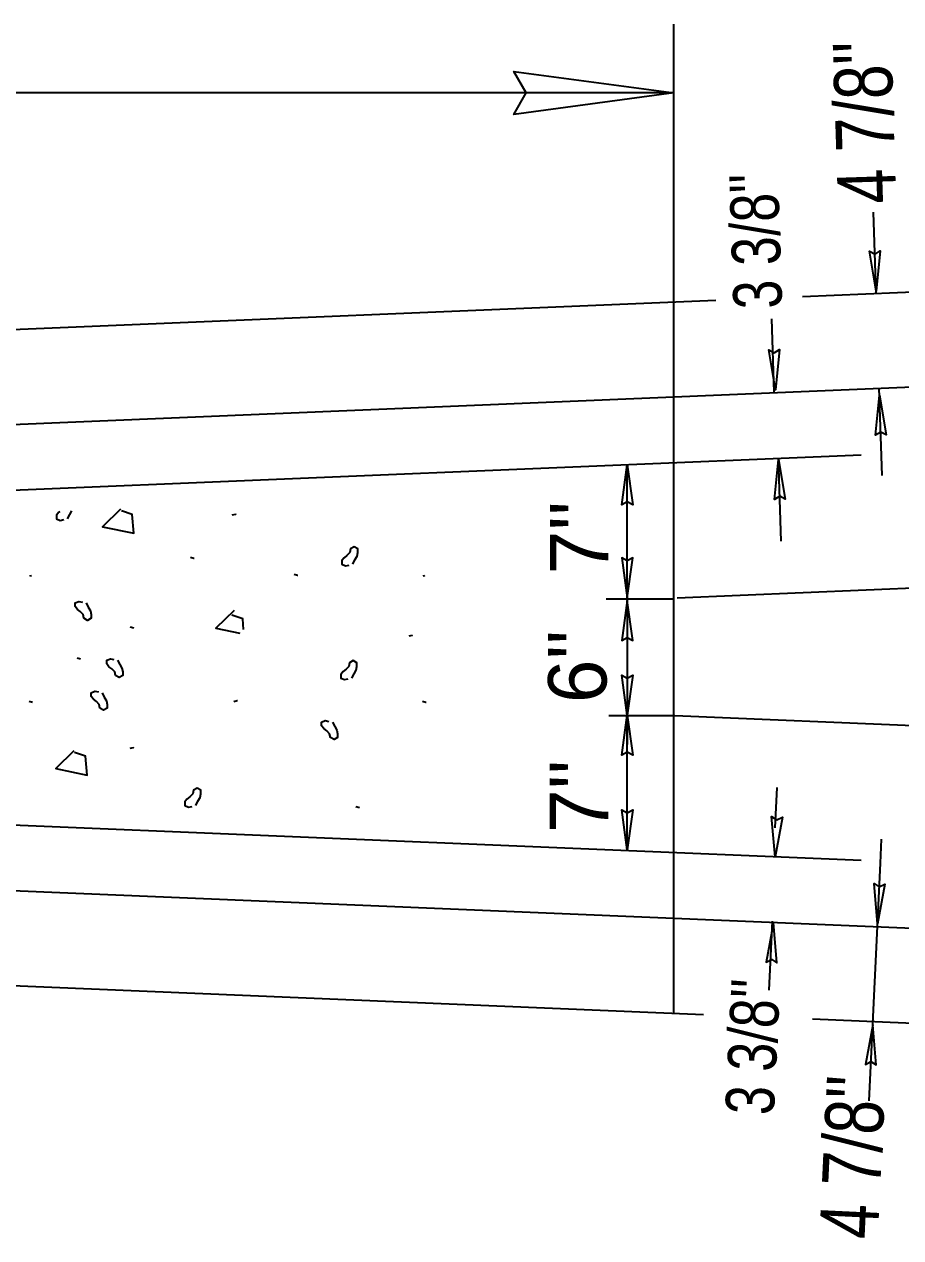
# Model space of a CAD drawing. Extents: x 124 to 525, y -471 to -16.
# Drawn here: x 413.02 to 416.77, y -408.77 to -403.58 of the extents above; entities that cross this region are included whole.
import ezdxf

# ---------------------------------------------------------------- set-up
doc = ezdxf.new("R2010")
doc.units = 0
doc.header["$LTSCALE"] = 0.5
doc.layers.add('1', color=7, linetype='Continuous', lineweight=13)

msp = doc.modelspace()

# ---------------------------------------------------------------- linework, layer by layer
at = {"layer": '1', "lineweight": 35}
for p, q in [((415.8011, -407.8134), (415.8011, -403.5848)), ((415.8011, -403.8782), (404.8011, -403.8782)), ((416.6679, -404.7341), (416.6567, -404.388)), ((416.3524, -404.7487), (419.9911, -404.5971)), ((404.801, -405.23), (415.9811, -404.7642)), ((416.2315, -405.1585), (416.2214, -404.8447)), ((404.8011, -405.6363), (419.9366, -405.0057)), ((416.6931, -405.5143), (416.681, -405.1397)), ((404.8009, -405.9174), (416.6038, -405.4257)), ((416.2603, -405.7946), (416.2489, -405.439)), ((415.6025, -406.0402), (415.6025, -405.4675)), ((415.8154, -406.0372), (419.9606, -405.8645)), ((415.8011, -406.0426), (415.5122, -406.0426)), ((415.8011, -406.5426), (415.5238, -406.5426)), ((415.6025, -407.1177), (415.6025, -406.5402)), ((415.8057, -406.5411), (420.0069, -406.7162)), ((404.8009, -406.6674), (416.6033, -407.1592)), ((416.2356, -407.0202), (416.2437, -406.8488)), ((404.8011, -406.9488), (420.0006, -407.5822)), ((416.6854, -407.1722), (416.6903, -407.0698)), ((416.6371, -408.1887), (416.6855, -407.1722)), ((404.801, -407.355), (415.9283, -407.8186)), ((416.2092, -407.7147), (416.2233, -407.4199)), ((416.395, -407.8381), (419.9588, -407.9866))]:
    msp.add_line(p, q, dxfattribs=at)
for points in [[(415.7988, -403.8782), (415.8011, -403.8782), (415.1165, -403.9703), (415.1692, -403.8782), (415.1165, -403.7862), (415.8011, -403.8782)], [(416.6676, -404.7253), (416.6678, -404.7259), (416.6393, -404.5555), (416.6626, -404.5679), (416.6852, -404.554), (416.6678, -404.7259)], [(416.2363, -405.1472), (416.2363, -405.1478), (416.2078, -404.9774), (416.2313, -404.9899), (416.2538, -404.9759), (416.2363, -405.1478)], [(416.682, -405.171), (416.6822, -405.1704), (416.7105, -405.3408), (416.6872, -405.3283), (416.6646, -405.3422), (416.6822, -405.1704)], [(416.2497, -405.4458), (416.2498, -405.4452), (416.2782, -405.6156), (416.2548, -405.6032), (416.2322, -405.617), (416.2498, -405.4452)], [(415.6025, -405.4692), (415.6025, -405.4686), (415.6255, -405.6397), (415.6025, -405.6266), (415.5795, -405.6397), (415.6025, -405.4686)], [(413.2072, -405.6999), (413.2166, -405.6812), (413.2258, -405.6657)], [(413.4342, -405.6586), (413.3562, -405.7335), (413.4903, -405.7616), (413.4841, -405.6804), (413.4373, -405.6648)], [(413.174, -405.6686), (413.1697, -405.6718), (413.1604, -405.6842), (413.1604, -405.6999), (413.176, -405.7062), (413.1916, -405.703)], [(413.912, -405.6828), (413.9267, -405.6792), (413.9271, -405.6787)], [(414.4275, -405.894), (414.4369, -405.8752), (414.4462, -405.8597), (414.4494, -405.8441), (414.4494, -405.8285), (414.4337, -405.8192), (414.4182, -405.8285), (414.4151, -405.8441), (414.4026, -405.8566), (414.3901, -405.8659), (414.3807, -405.8784), (414.3807, -405.894), (414.3963, -405.9002), (414.4119, -405.8971)], [(413.7333, -405.8641), (413.748, -405.8678), (413.7484, -405.8682)], [(415.6025, -406.0368), (415.6025, -406.0374), (415.6255, -405.8662), (415.6025, -405.8794), (415.5795, -405.8662), (415.6025, -406.0374)], [(413.045, -405.9439), (413.0523, -405.942), (413.0525, -405.9418)], [(414.1767, -405.9368), (414.1914, -405.9406), (414.1918, -405.941)], [(414.7283, -405.9439), (414.7356, -405.942), (414.7358, -405.9418)], [(413.2864, -406.059), (413.2957, -406.0777), (413.3052, -406.0933), (413.3083, -406.1088), (413.3082, -406.1245), (413.2927, -406.1338), (413.2771, -406.1245), (413.2739, -406.1088), (413.2615, -406.0964), (413.249, -406.087), (413.2397, -406.0746), (413.2397, -406.059), (413.2552, -406.0528), (413.2708, -406.0558)], [(415.6025, -406.0494), (415.6025, -406.0488), (415.5795, -406.22), (415.6025, -406.2068), (415.6255, -406.22), (415.6025, -406.0488)], [(415.6025, -406.0437), (415.6025, -406.0402), (415.6025, -406.6652)], [(413.9197, -406.0918), (413.8418, -406.1667), (413.9441, -406.1881)], [(413.96, -406.1722), (413.9565, -406.1269), (413.9097, -406.1113)], [(413.4753, -406.1618), (413.49, -406.1656), (413.4903, -406.166)], [(414.6688, -406.2006), (414.6835, -406.1968), (414.6839, -406.1964)], [(413.2478, -406.2942), (413.2625, -406.2979), (413.2629, -406.2983)], [(413.4212, -406.3038), (413.4306, -406.3225), (413.44, -406.3381), (413.4432, -406.3537), (413.4431, -406.3693), (413.4275, -406.3787), (413.4119, -406.3693), (413.4087, -406.3537), (413.3963, -406.3413), (413.3838, -406.3318), (413.3745, -406.3194), (413.3745, -406.3038), (413.3901, -406.2976), (413.4057, -406.3007)], [(414.4236, -406.3805), (414.433, -406.3618), (414.4423, -406.3462), (414.4455, -406.3306), (414.4454, -406.3151), (414.4298, -406.3057), (414.4142, -406.3151), (414.4111, -406.3306), (414.3987, -406.3431), (414.3862, -406.3525), (414.3768, -406.3649), (414.3768, -406.3806), (414.3924, -406.3868), (414.408, -406.3837)], [(415.6025, -406.5384), (415.6025, -406.539), (415.5795, -406.3678), (415.6025, -406.381), (415.6255, -406.3678), (415.6025, -406.539)], [(413.3551, -406.4431), (413.3644, -406.4617), (413.3738, -406.4773), (413.377, -406.4929), (413.3769, -406.5086), (413.3613, -406.5179), (413.3458, -406.5086), (413.3426, -406.4929), (413.3302, -406.4805), (413.3177, -406.4711), (413.3083, -406.4587), (413.3083, -406.4431), (413.3239, -406.4368), (413.3395, -406.4399)], [(413.0427, -406.4797), (413.0573, -406.4835), (413.0577, -406.4839)], [(413.9187, -406.4801), (413.9332, -406.4763), (413.9337, -406.4759)], [(414.7259, -406.4797), (414.7406, -406.4835), (414.741, -406.4839)], [(415.6025, -406.5396), (415.6025, -406.539), (415.6255, -406.7102), (415.6025, -406.697), (415.5795, -406.7102), (415.6025, -406.539)], [(414.341, -406.5687), (414.3504, -406.5875), (414.3597, -406.6031), (414.3629, -406.6187), (414.3629, -406.6343), (414.3473, -406.6437), (414.3317, -406.6343), (414.3286, -406.6187), (414.3161, -406.6062), (414.3037, -406.5968), (414.2942, -406.5844), (414.2943, -406.5688), (414.3099, -406.5626), (414.3254, -406.5657)], [(413.2342, -406.692), (413.1562, -406.7669), (413.2903, -406.795), (413.284, -406.7138), (413.2372, -406.6982)], [(413.4744, -406.6806), (413.4891, -406.6768), (413.4895, -406.6764)], [(413.7554, -406.9259), (413.7647, -406.9072), (413.7741, -406.8916), (413.7772, -406.876), (413.7772, -406.8604), (413.7617, -406.8511), (413.746, -406.8604), (413.7428, -406.876), (413.7304, -406.8884), (413.7179, -406.8978), (413.7086, -406.9103), (413.7087, -406.9259), (413.7242, -406.9322), (413.7398, -406.9291)], [(414.4414, -406.9298), (414.4561, -406.9335), (414.4565, -406.9339)], [(415.6025, -407.1142), (415.6025, -407.1147), (415.5795, -406.9436), (415.6025, -406.9567), (415.6255, -406.9436), (415.6025, -407.1147)], [(416.235, -407.1445), (416.2349, -407.1451), (416.2202, -406.9731), (416.2425, -406.9873), (416.2661, -406.9752), (416.2349, -407.1451)], [(416.6732, -407.431), (416.6731, -407.4316), (416.6583, -407.2596), (416.6807, -407.2738), (416.7043, -407.2618), (416.6731, -407.4316)], [(416.2281, -407.4265), (416.2282, -407.4259), (416.1971, -407.5958), (416.2207, -407.5838), (416.2429, -407.598), (416.2282, -407.4259)], [(416.6525, -407.8632), (416.6526, -407.8626), (416.6214, -408.0325), (416.6451, -408.0204), (416.6674, -408.0347), (416.6526, -407.8626)]]:
    msp.add_lwpolyline(points, dxfattribs=at)

# ---------------------------------------------------------------- texts
at = {"layer": '1', "width": 0.8}
for s, height, rotation, p in [("4 7/8''", 0.25, 91.845, (416.7537, -404.3482)), ("3 3/8''", 0.2083, 91.845, (416.2655, -404.7988)), ("3 3/8''", 0.2083, 87.267, (416.2292, -408.2521)), ("4 7/8''", 0.25, 87.267, (416.6741, -408.7825))]:
    msp.add_text(s, height=height, rotation=rotation, dxfattribs=at).set_placement(p)
at = {"layer": '1'}
for s, p in [("7''", (415.5218, -405.9363)), ("6''", (415.5135, -406.4874)), ("7''", (415.5206, -407.0426))]:
    msp.add_text(s, height=0.25, rotation=90, dxfattribs=at).set_placement(p)

doc.saveas('drawing.dxf')
